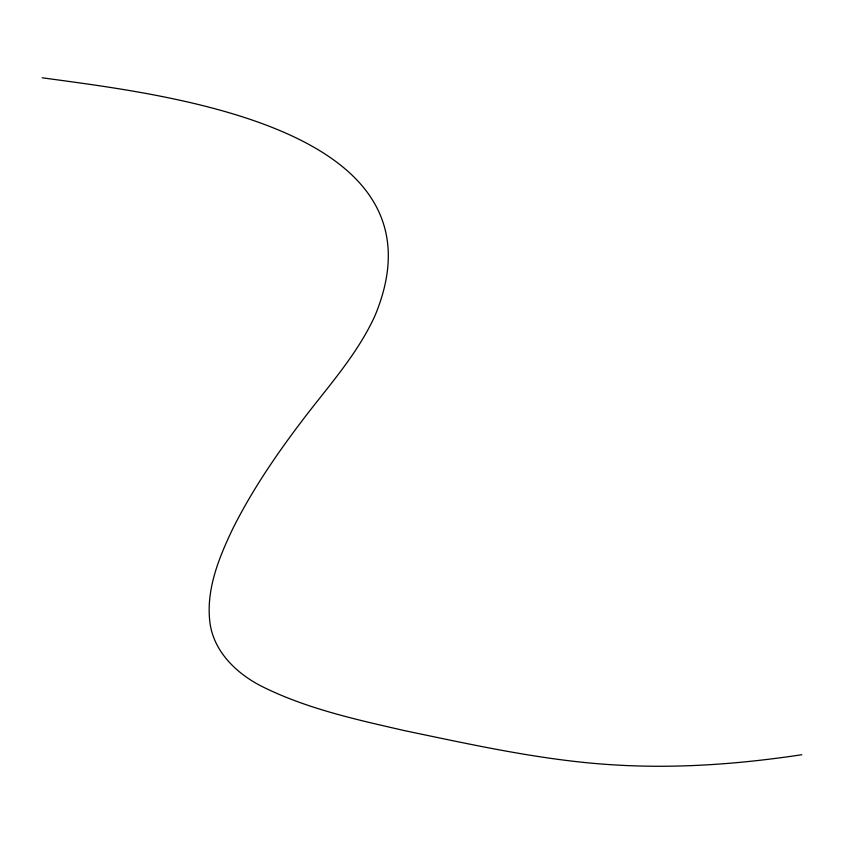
<?xml version="1.0" encoding="UTF-8"?>
<svg xmlns="http://www.w3.org/2000/svg" width="844" height="844" viewBox="0 0 844 844"><rect width="100%" height="100%" fill="white"/><g stroke="black" fill="none" stroke-linecap="round" stroke-linejoin="round"><path stroke-width="1.27" d="M801.8 754.736C751.688 762.269 701.048 766.806 650.334 766.215A704.107 650.492 16.9 0 1 589.882 763.029C527.373 757.068 465.951 743.437 404.571 730.64C356.611 719.637 307.807 709.023 263.381 687.153C237.386 674.43 213.237 651.779 209.818 621.638C206.073 589.059 219.039 557.504 232.796 528.713C252.124 490.047 276.621 454.22 302.764 419.89C328.211 386.341 357.17 354.649 374.852 316.004C454.388 125.978 160.434 94.138 42.2 77.785"/></g></svg>
